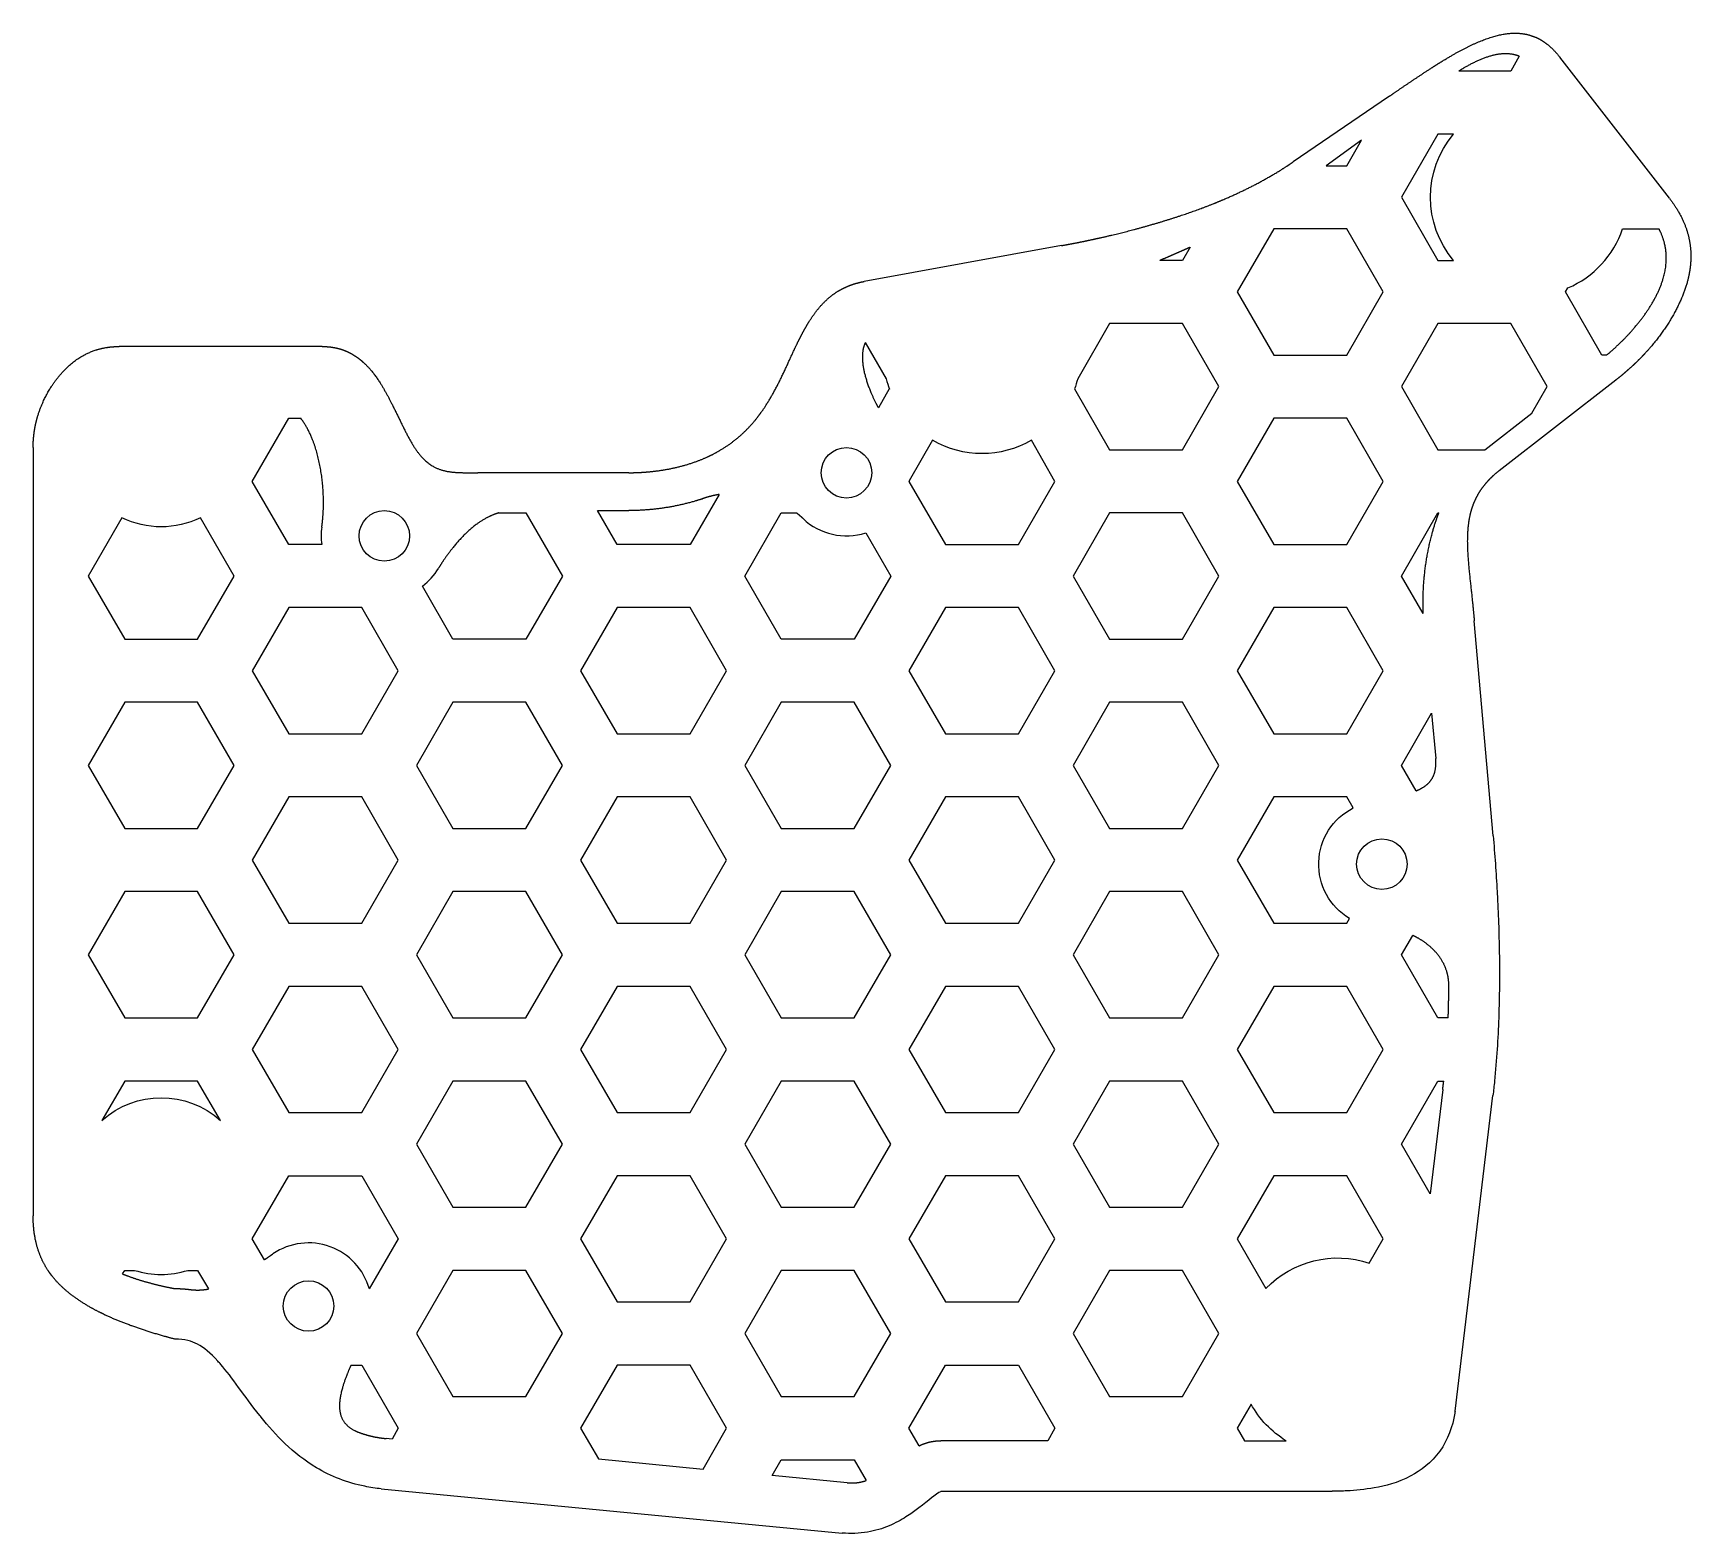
# Model space of a CAD drawing. Header units: millimetres. Extents: x -13 to 118, y -70 to 49.
import ezdxf

# ---------------------------------------------------------------- set-up
doc = ezdxf.new("R2010")
doc.units = ezdxf.units.MM
doc.layers.get('0').update_dxf_attribs({"linetype": 'CONTINUOUS'})

msp = doc.modelspace()

# ---------------------------------------------------------------- linework, layer by layer
for p, q in [((104.88, 46.99), (104.21, 45.82)), ((116.77, 35.74), (108.09, 46.92)), ((104.21, 45.82), (100.1, 45.82)), ((94.53, 43.78), (86.97, 38.62)), ((113.06, 33.32), (115.95, 33.32)), ((68.62, 31.99), (53.01, 29.15)), ((78.81, 31.86), (78.21, 30.82)), ((78.21, 30.82), (76.42, 30.82)), ((108.54, 28.32), (108.73, 28.64)), ((111.43, 23.32), (108.54, 28.32)), ((10.08, 24), (-6, 24)), ((53.09, 24.31), (54.75, 21.43)), ((111.8, 23.32), (111.43, 23.32)), ((103.3, 14.18), (112.53, 21.35)), ((54.99, 20.64), (54.13, 19.14)), ((4.54, 13.32), (7.43, 18.32)), ((7.43, 18.32), (8.38, 18.32)), ((-12.81, 16), (-12.81, -44.87)), ((7.43, 8.32), (4.54, 13.32)), ((34.36, 14), (22.4, 14)), ((41.51, 12.28), (39.22, 8.32)), ((24.08, 10.82), (26.21, 10.82)), ((26.21, 10.82), (29.1, 5.82)), ((33.43, 8.32), (31.88, 11)), ((31.88, 11), (34.36, 11)), ((43.55, 5.82), (46.44, 10.82)), ((46.44, 10.82), (47.64, 10.82)), ((95.55, 5.82), (98.44, 10.82)), ((98.44, 10.82), (98.51, 10.82)), ((53.13, 9.24), (55.1, 5.82)), ((10.05, 8.32), (7.43, 8.32)), ((39.22, 8.32), (33.43, 8.32)), ((29.1, 5.82), (26.21, 0.82)), ((46.44, 0.82), (43.55, 5.82)), ((55.1, 5.82), (52.21, 0.82)), ((97.28, 2.84), (95.55, 5.82)), ((20.44, 0.82), (18.02, 5.02)), ((102.81, -14.75), (101.32, 2.26)), ((26.21, 0.82), (20.44, 0.82)), ((52.21, 0.82), (46.44, 0.82)), ((95.55, -9.18), (97.94, -5.04)), ((97.94, -5.04), (98.26, -8.64)), ((96.72, -11.19), (95.55, -9.18)), ((95.55, -24.18), (96.44, -22.64)), ((98.44, -29.18), (95.55, -24.18)), ((99.25, -29.18), (98.44, -29.18)), ((95.55, -39.18), (98.44, -34.18)), ((98.82, -34.86), (97.83, -43.11)), ((98.44, -34.18), (98.9, -34.18)), ((99.79, -60.33), (102.79, -35.33)), ((97.83, -43.11), (95.55, -39.18)), ((4.54, -46.68), (7.43, -41.68)), ((7.43, -41.68), (13.22, -41.68)), ((13.22, -41.68), (16.11, -46.68)), ((5.5, -48.33), (4.54, -46.68)), ((16.11, -46.68), (13.81, -50.65)), ((-5.73, -49.46), (-5.56, -49.18)), ((-5.56, -49.18), (-4.78, -49.18)), ((-0.56, -49.18), (0.21, -49.18)), ((0.21, -49.18), (1.07, -50.65)), ((12.36, -56.68), (13.22, -56.68)), ((13.22, -56.68), (16.11, -61.68)), ((56.54, -61.68), (59.43, -56.68)), ((59.43, -56.68), (65.22, -56.68)), ((65.22, -56.68), (68.11, -61.68)), ((16.11, -61.68), (15.61, -62.54)), ((57.35, -63.07), (56.54, -61.68)), ((68.11, -61.68), (67.54, -62.67)), ((15.61, -62.54), (15.15, -62.5)), ((67.54, -62.67), (59.07, -62.67)), ((45.72, -65.43), (46.44, -64.18)), ((46.44, -64.18), (52.21, -64.18)), ((52.21, -64.18), (53.17, -65.82)), ((51.66, -66), (45.72, -65.43)), ((14.76, -66.48), (51.27, -69.98)), ((59.11, -66.67), (90.07, -66.67))]:
    msp.add_line(p, q)
for points in [[(99.66, 30.82, -0.36205), (99.66, 40.82), (98.44, 40.82), (95.55, 35.82), (98.44, 30.82)], [(72.44, 25.82), (69.91, 21.43, -0.026613), (69.66, 20.64), (72.44, 15.82), (78.21, 15.82), (81.1, 20.82), (78.21, 25.82)], [(66.24, 16.57, -0.268521), (58.42, 16.57), (56.56, 13.35, -0.002178), (56.55, 13.31), (59.43, 8.32), (65.22, 8.32), (68.11, 13.32)], [(0.44, 10.44, -0.234124), (-5.78, 10.44), (-8.45, 5.82), (-5.56, 0.82), (0.21, 0.82), (3.1, 5.82)], [(91.44, -21.3, -0.590239), (91.73, -12.55), (91.22, -11.68), (85.43, -11.68), (82.54, -16.68), (85.43, -21.68), (91.22, -21.68)], [(-7.37, -37.31, -0.385349), (2.03, -37.31), (0.21, -34.18), (-5.56, -34.18)], [(84.82, -50.62, -0.292552), (93, -48.61), (94.11, -46.68), (91.22, -41.68), (85.43, -41.68), (82.54, -46.68)], [(83.12, -62.67), (86.41, -62.67, -0.130418), (83.64, -59.77), (82.54, -61.68)]]:
    msp.add_lwpolyline(points, format="xyb", close=True)
for points in [[(91.22, 38.32), (92.39, 40.35), (89.58, 38.32)], [(85.43, 23.32), (91.22, 23.32), (94.11, 28.32), (91.22, 33.32), (85.43, 33.32), (82.54, 28.32)], [(102.16, 15.82), (105.88, 18.71), (107.1, 20.82), (104.21, 25.82), (98.44, 25.82), (95.55, 20.82), (98.44, 15.82)], [(91.22, 18.32), (85.43, 18.32), (82.54, 13.32), (85.43, 8.32), (91.22, 8.32), (94.11, 13.32)], [(78.21, 10.82), (72.44, 10.82), (69.55, 5.82), (72.44, 0.82), (78.21, 0.82), (81.1, 5.82)], [(7.43, -6.68), (13.22, -6.68), (16.11, -1.68), (13.22, 3.32), (7.43, 3.32), (4.54, -1.68)], [(33.43, -6.68), (39.22, -6.68), (42.11, -1.68), (39.22, 3.32), (33.43, 3.32), (30.54, -1.68)], [(59.43, -6.68), (65.22, -6.68), (68.11, -1.68), (65.22, 3.32), (59.43, 3.32), (56.54, -1.68)], [(85.43, -6.68), (91.22, -6.68), (94.11, -1.68), (91.22, 3.32), (85.43, 3.32), (82.54, -1.68)], [(-8.45, -9.18), (-5.56, -14.18), (0.21, -14.18), (3.1, -9.18), (0.21, -4.18), (-5.56, -4.18)], [(17.55, -9.18), (20.44, -14.18), (26.21, -14.18), (29.1, -9.18), (26.21, -4.18), (20.44, -4.18)], [(55.1, -9.18), (52.21, -4.18), (46.44, -4.18), (43.55, -9.18), (46.44, -14.18), (52.21, -14.18)], [(69.55, -9.18), (72.44, -14.18), (78.21, -14.18), (81.1, -9.18), (78.21, -4.18), (72.44, -4.18)], [(13.22, -11.68), (7.43, -11.68), (4.54, -16.68), (7.43, -21.68), (13.22, -21.68), (16.11, -16.68)], [(39.22, -11.68), (33.43, -11.68), (30.54, -16.68), (33.43, -21.68), (39.22, -21.68), (42.11, -16.68)], [(59.43, -21.68), (65.22, -21.68), (68.11, -16.68), (65.22, -11.68), (59.43, -11.68), (56.54, -16.68)], [(0.21, -19.18), (-5.56, -19.18), (-8.45, -24.18), (-5.56, -29.18), (0.21, -29.18), (3.1, -24.18)], [(26.21, -19.18), (20.44, -19.18), (17.55, -24.18), (20.44, -29.18), (26.21, -29.18), (29.1, -24.18)], [(52.21, -19.18), (46.44, -19.18), (43.55, -24.18), (46.44, -29.18), (52.21, -29.18), (55.1, -24.18)], [(78.21, -19.18), (72.44, -19.18), (69.55, -24.18), (72.44, -29.18), (78.21, -29.18), (81.1, -24.18)], [(7.43, -36.68), (13.22, -36.68), (16.11, -31.68), (13.22, -26.68), (7.43, -26.68), (4.54, -31.68)], [(39.22, -26.68), (33.43, -26.68), (30.54, -31.68), (33.43, -36.68), (39.22, -36.68), (42.11, -31.68)], [(59.43, -36.68), (65.22, -36.68), (68.11, -31.68), (65.22, -26.68), (59.43, -26.68), (56.54, -31.68)], [(85.43, -36.68), (91.22, -36.68), (94.11, -31.68), (91.22, -26.68), (85.43, -26.68), (82.54, -31.68)], [(17.55, -39.18), (20.44, -44.18), (26.21, -44.18), (29.1, -39.18), (26.21, -34.18), (20.44, -34.18)], [(43.55, -39.18), (46.44, -44.18), (52.21, -44.18), (55.1, -39.18), (52.21, -34.18), (46.44, -34.18)], [(69.55, -39.18), (72.44, -44.18), (78.21, -44.18), (81.1, -39.18), (78.21, -34.18), (72.44, -34.18)], [(39.22, -41.68), (33.43, -41.68), (30.54, -46.68), (33.43, -51.68), (39.22, -51.68), (42.11, -46.68)], [(65.22, -41.68), (59.43, -41.68), (56.54, -46.68), (59.43, -51.68), (65.22, -51.68), (68.11, -46.68)], [(26.21, -49.18), (20.44, -49.18), (17.55, -54.18), (20.44, -59.18), (26.21, -59.18), (29.1, -54.18)], [(52.21, -49.18), (46.44, -49.18), (43.55, -54.18), (46.44, -59.18), (52.21, -59.18), (55.1, -54.18)], [(78.21, -49.18), (72.44, -49.18), (69.55, -54.18), (72.44, -59.18), (78.21, -59.18), (81.1, -54.18)], [(30.54, -61.68), (31.95, -64.11), (40.25, -64.91), (42.11, -61.68), (39.22, -56.68), (33.43, -56.68)]]:
    msp.add_lwpolyline(points, close=True)
for centre in [(51.6, 14), (15, 9), (94, -17), (9, -52)]:
    msp.add_circle(centre, 2)
for centre, radius, start, end in [((105.66, 35.82), 7.81, 293.1521, 341.3315), ((62.33, 23.32), 7.81, 194.0169, 200.1148), ((15, 9), 5, 171.9353, 187.7589), ((51.6, 14), 5, 226.536, 287.7616), ((15, 9), 5, 307.1759, 329.0108), ((9, -52), 5, 15.641, 124.2878), ((-2.67, -42.5), 7, 252.4468, 287.5532)]:
    msp.add_arc(centre, radius, start, end)
for points, degree, knots in [([(98.2, 46.24), (98.55, 46.46), (99.46, 47.03), (100.99, 47.9), (102.58, 48.62), (104.11, 48.93), (105.23, 48.81), (105.79, 48.64), (105.83, 48.62)], 5, [-0.721205, -0.721205, -0.721205, -0.721205, -0.721205, -0.721205, -0.6, -0.4, -0.2, -0.1858516, -0.1858516, -0.1858516, -0.1858516, -0.1858516, -0.1858516]), ([(94.53, 43.78), (95.01, 44.11), (95.7, 44.59), (96.43, 45.08), (97.2, 45.59), (97.98, 46.1), (98.2, 46.24)], 5, [-1, -1, -1, -1, -1, -1, -0.8, -0.721205, -0.721205, -0.721205, -0.721205, -0.721205, -0.721205]), ([(104.88, 46.99), (104.81, 47.02), (104.31, 47.19), (103.39, 47.28), (102.42, 47.05), (101.43, 46.6), (100.53, 46.09), (100.1, 45.82)], 5, [0.1638108, 0.1638108, 0.1638108, 0.1638108, 0.1638108, 0.1638108, 0.2, 0.4, 0.5807555, 0.5807555, 0.5807555, 0.5807555, 0.5807555, 0.5807555]), ([(80.85, 35.39), (81.41, 35.62), (82.58, 36.12), (83.73, 36.67), (84.86, 37.27), (85.95, 37.95), (86.53, 38.32)], 5, [0.647081, 0.647081, 0.647081, 0.647081, 0.647081, 0.647081, 0.8, 0.9732612, 0.9732612, 0.9732612, 0.9732612, 0.9732612, 0.9732612]), ([(116.77, 35.74), (117.26, 35.1), (117.84, 34.18), (118.22, 33.26), (118.42, 32.34), (118.47, 31.43), (118.47, 31.14)], 5, [0, 0, 0, 0, 0, 0, 0.2, 0.2929819, 0.2929819, 0.2929819, 0.2929819, 0.2929819, 0.2929819]), ([(71.44, 32.56), (71.65, 32.6), (72.62, 32.82), (74.36, 33.24), (76.26, 33.77), (78.14, 34.36), (79.78, 34.96), (80.68, 35.32), (80.85, 35.39)], 5, [0.1460788, 0.1460788, 0.1460788, 0.1460788, 0.1460788, 0.1460788, 0.2, 0.4, 0.6, 0.647081, 0.647081, 0.647081, 0.647081, 0.647081, 0.647081]), ([(111.8, 23.32), (112.16, 23.62), (112.93, 24.31), (114.06, 25.45), (115.38, 27.13), (116.42, 29.19), (116.68, 30.95), (116.43, 32.24), (116.09, 33.04), (115.95, 33.32)], 5, [0.0433463, 0.0433463, 0.0433463, 0.0433463, 0.0433463, 0.0433463, 0.2, 0.4, 0.6, 0.8, 0.9092112, 0.9092112, 0.9092112, 0.9092112, 0.9092112, 0.9092112]), ([(118.34, 29.8), (118.33, 29.74), (118.2, 29.07), (117.81, 27.8), (117.15, 26.46), (116.31, 25.17), (115.35, 24.01), (114.79, 23.41), (114.71, 23.32)], 5, [0.3797956, 0.3797956, 0.3797956, 0.3797956, 0.3797956, 0.3797956, 0.4, 0.6, 0.8, 0.8344297, 0.8344297, 0.8344297, 0.8344297, 0.8344297, 0.8344297]), ([(48.55, 25.82), (48.63, 25.95), (48.98, 26.51), (49.41, 27.11), (49.9, 27.64), (50.45, 28.08), (50.94, 28.39), (51.02, 28.43)], 5, [-0.2282284, -0.2282284, -0.2282284, -0.2282284, -0.2282284, -0.2282284, -0.2, -0.1, -0.0825409, -0.0825409, -0.0825409, -0.0825409, -0.0825409, -0.0825409]), ([(-12.58, 17.98), (-12.56, 18.06), (-12.43, 18.59), (-12.11, 19.55), (-11.45, 20.88), (-10.34, 22.33), (-8.99, 23.35), (-7.82, 23.79), (-7, 23.93), (-6.63, 23.97)], 5, [0.1672803, 0.1672803, 0.1672803, 0.1672803, 0.1672803, 0.1672803, 0.2, 0.4, 0.6, 0.8, 0.9497419, 0.9497419, 0.9497419, 0.9497419, 0.9497419, 0.9497419]), ([(11.6, 23.78), (11.71, 23.74), (11.92, 23.66), (12.12, 23.58), (12.31, 23.48), (12.5, 23.37), (12.57, 23.32)], 5, [0.07013847, 0.07013847, 0.07013847, 0.07013847, 0.07013847, 0.07013847, 0.1, 0.12281651, 0.12281651, 0.12281651, 0.12281651, 0.12281651, 0.12281651]), ([(44.78, 18.7), (44.86, 18.8), (45.24, 19.34), (45.88, 20.36), (46.46, 21.52), (46.99, 22.72), (47.47, 23.77), (47.73, 24.3), (47.75, 24.34)], 5, [-0.5251847, -0.5251847, -0.5251847, -0.5251847, -0.5251847, -0.5251847, -0.5, -0.4, -0.3, -0.2913407, -0.2913407, -0.2913407, -0.2913407, -0.2913407, -0.2913407]), ([(53.09, 24.31), (52.98, 24.09), (52.81, 23.51), (52.81, 22.5), (53.1, 21.38), (53.55, 20.25), (53.93, 19.49), (54.13, 19.14)], 5, [-0.7499164, -0.7499164, -0.7499164, -0.7499164, -0.7499164, -0.7499164, -0.6, -0.4, -0.2181604, -0.2181604, -0.2181604, -0.2181604, -0.2181604, -0.2181604]), ([(13.31, 22.77), (13.41, 22.68), (13.81, 22.31), (14.44, 21.55), (15.22, 20.28), (16.07, 18.51), (16.95, 16.62), (17.85, 15.2), (18.85, 14.38), (19.96, 14.04), (20.92, 14), (21.65, 14), (22.15, 14), (22.4, 14)], 5, [0.1677964, 0.1677964, 0.1677964, 0.1677964, 0.1677964, 0.1677964, 0.2, 0.3, 0.4, 0.5, 0.6, 0.7, 0.8, 0.9, 1, 1, 1, 1, 1, 1]), ([(40.91, 15.41), (41.03, 15.47), (41.6, 15.77), (42.46, 16.29), (43.27, 16.93), (43.99, 17.67), (44.55, 18.38), (44.78, 18.7)], 5, [-0.7281767, -0.7281767, -0.7281767, -0.7281767, -0.7281767, -0.7281767, -0.7, -0.6, -0.5251847, -0.5251847, -0.5251847, -0.5251847, -0.5251847, -0.5251847]), ([(10.05, 9.7), (10.12, 10.21), (10.22, 11.25), (10.21, 12.88), (9.97, 14.77), (9.44, 16.54), (8.88, 17.63), (8.49, 18.18), (8.38, 18.32)], 5, [0, 0, 0, 0, 0, 0, 0.2, 0.4, 0.6, 0.6760009, 0.6760009, 0.6760009, 0.6760009, 0.6760009, 0.6760009]), ([(35.62, 14.05), (35.86, 14.07), (36.59, 14.13), (37.68, 14.29), (38.76, 14.54), (39.8, 14.9), (40.59, 15.25), (40.91, 15.41)], 5, [-0.9489645, -0.9489645, -0.9489645, -0.9489645, -0.9489645, -0.9489645, -0.9, -0.8, -0.7281767, -0.7281767, -0.7281767, -0.7281767, -0.7281767, -0.7281767]), ([(40.26, 11.96), (40.2, 11.94), (39.6, 11.74), (38.43, 11.41), (37.24, 11.18), (36.05, 11.05), (34.92, 11), (34.36, 11)], 5, [-0.2121568, -0.2121568, -0.2121568, -0.2121568, -0.2121568, -0.2121568, -0.2, -0.1, 0, 0, 0, 0, 0, 0]), ([(101.79, 12.59), (101.74, 12.51), (101.53, 12.17), (101.35, 11.82), (101.2, 11.47), (101.09, 11.1), (101.01, 10.82)], 5, [0.1610531, 0.1610531, 0.1610531, 0.1610531, 0.1610531, 0.1610531, 0.2, 0.3219665, 0.3219665, 0.3219665, 0.3219665, 0.3219665, 0.3219665]), ([(24.08, 10.82), (24.03, 10.81), (23.67, 10.7), (23.05, 10.44), (22.2, 9.92), (21.21, 9.03), (20.37, 8.03), (19.8, 7.24), (19.45, 6.7), (19.29, 6.43)], 5, [-0.8363481, -0.8363481, -0.8363481, -0.8363481, -0.8363481, -0.8363481, -0.8, -0.6, -0.4, -0.2, 0, 0, 0, 0, 0, 0]), ([(97.28, 2.84), (97.26, 3.27), (97.24, 4.31), (97.32, 5.94), (97.55, 7.57), (97.93, 9.15), (98.3, 10.28), (98.51, 10.82)], 5, [-0.9389119, -0.9389119, -0.9389119, -0.9389119, -0.9389119, -0.9389119, -0.8, -0.6, -0.4063464, -0.4063464, -0.4063464, -0.4063464, -0.4063464, -0.4063464]), ([(101.01, 10.82), (100.97, 10.65), (100.83, 10.01), (100.71, 8.87), (100.78, 7.19), (100.99, 5.44), (101.17, 3.86), (101.27, 2.79), (101.32, 2.26)], 5, [0.3219665, 0.3219665, 0.3219665, 0.3219665, 0.3219665, 0.3219665, 0.4, 0.6, 0.8, 1, 1, 1, 1, 1, 1]), ([(96.72, -11.19), (96.8, -11.16), (97.13, -11.01), (97.66, -10.71), (98.06, -10.29), (98.27, -9.69), (98.29, -9.02), (98.26, -8.64)], 5, [0.5383259, 0.5383259, 0.5383259, 0.5383259, 0.5383259, 0.5383259, 0.6, 0.8, 1, 1, 1, 1, 1, 1]), ([(103.13, -19.18), (103.3, -22.3), (103.36, -25.44), (103.27, -28.62), (103.27, -28.8), (103.26, -28.99), (103.25, -29.18)], 3, [0.2171722, 0.2171722, 0.2171722, 0.2171722, 0.6780127, 0.6780127, 0.6780127, 0.7050518, 0.7050518, 0.7050518, 0.7050518]), ([(99.3, -26.76), (99.31, -26.4), (99.25, -25.71), (98.97, -24.79), (98.37, -23.95), (97.56, -23.27), (96.93, -22.88), (96.54, -22.69), (96.44, -22.64)], 5, [-1, -1, -1, -1, -1, -1, -0.8, -0.6, -0.4, -0.3300244, -0.3300244, -0.3300244, -0.3300244, -0.3300244, -0.3300244]), ([(99.25, -29.18), (99.27, -28.73), (99.28, -28.25), (99.29, -27.77), (99.3, -27.28), (99.3, -26.8), (99.3, -26.76)], 5, [-0.7120476, -0.7120476, -0.7120476, -0.7120476, -0.7120476, -0.7120476, -0.6, -0.5898679, -0.5898679, -0.5898679, -0.5898679, -0.5898679, -0.5898679]), ([(-11.47, -49.41), (-11.63, -49.19), (-12.11, -48.45), (-12.47, -47.63), (-12.71, -46.69), (-12.81, -45.64), (-12.81, -44.87)], 5, [0.7053314, 0.7053314, 0.7053314, 0.7053314, 0.7053314, 0.7053314, 0.8, 1, 1, 1, 1, 1, 1]), ([(-7.49, -52.52), (-7.58, -52.48), (-8.24, -52.14), (-9.15, -51.62), (-9.99, -51.03), (-10.72, -50.36), (-11.29, -49.66), (-11.47, -49.41)], 5, [0.368681, 0.368681, 0.368681, 0.368681, 0.368681, 0.368681, 0.4, 0.6, 0.7053314, 0.7053314, 0.7053314, 0.7053314, 0.7053314, 0.7053314]), ([(-5.73, -49.46), (-5.38, -49.6), (-4.62, -49.88), (-3.81, -50.13), (-2.96, -50.34), (-2.08, -50.53), (-1.6, -50.62)], 5, [0.6273437, 0.6273437, 0.6273437, 0.6273437, 0.6273437, 0.6273437, 0.8, 1, 1, 1, 1, 1, 1]), ([(-0.42, -50.69), (-0.12, -50.73), (0.19, -50.75), (0.49, -50.74), (0.78, -50.71), (1.07, -50.65), (1.07, -50.65)], 5, [-1, -1, -1, -1, -1, -1, -0.8, -0.7976308, -0.7976308, -0.7976308, -0.7976308, -0.7976308, -0.7976308]), ([(-1.6, -54.62), (-2.29, -54.44), (-3.55, -54.09), (-4.76, -53.69), (-5.92, -53.26), (-7.01, -52.76), (-7.49, -52.52)], 5, [0, 0, 0, 0, 0, 0, 0.2, 0.368681, 0.368681, 0.368681, 0.368681, 0.368681, 0.368681]), ([(1.83, -56.38), (1.23, -55.72), (0.7, -55.29), (0.22, -55.03), (-0.28, -54.76), (-0.76, -54.62), (-1.6, -54.62)], 3, [0.6528281, 0.6528281, 0.6528281, 0.6528281, 0.8211599, 0.8211599, 0.8211599, 1, 1, 1, 1]), ([(5.13, -60.66), (3.9, -59.11), (2.93, -57.64), (2.05, -56.62), (1.97, -56.54), (1.9, -56.46), (1.83, -56.38)], 3, [0.3932423, 0.3932423, 0.3932423, 0.3932423, 0.6327296, 0.6327296, 0.6327296, 0.6528281, 0.6528281, 0.6528281, 0.6528281]), ([(12.36, -56.68), (12.28, -56.86), (12.04, -57.42), (11.68, -58.36), (11.31, -59.66), (11.38, -60.8), (11.98, -61.54), (12.67, -61.9), (13.09, -62.05)], 5, [0.3011663, 0.3011663, 0.3011663, 0.3011663, 0.3011663, 0.3011663, 0.4, 0.6, 0.8, 1, 1, 1, 1, 1, 1]), ([(99.79, -60.33), (99.78, -60.39), (99.78, -60.44), (99.77, -60.5), (99.62, -61.51), (99.23, -62.61), (98.59, -63.49), (97.93, -64.41), (97.07, -65.05), (96.29, -65.46), (95.22, -66.03), (94.26, -66.25), (93.4, -66.4), (92.63, -66.53), (91.93, -66.61), (91.24, -66.64)], 3, [-1, -1, -1, -1, -0.9903296, -0.9903296, -0.9903296, -0.8077832, -0.8077832, -0.8077832, -0.6197644, -0.6197644, -0.6197644, -0.3629127, -0.3629127, -0.3629127, -0.1338843, -0.1338843, -0.1338843, -0.1338843]), ([(13.45, -66.28), (12.07, -66), (10.76, -65.49), (9.62, -64.81), (7.75, -63.69), (6.36, -62.2), (5.24, -60.8), (5.21, -60.75), (5.17, -60.71), (5.13, -60.66)], 3, [0.0407641, 0.0407641, 0.0407641, 0.0407641, 0.1711286, 0.1711286, 0.1711286, 0.385935, 0.385935, 0.385935, 0.3932423, 0.3932423, 0.3932423, 0.3932423]), ([(57.35, -63.07), (57.38, -63.06), (57.7, -62.91), (58.03, -62.79), (58.37, -62.71), (58.73, -62.67), (59.07, -62.67)], 5, [-0.2169438, -0.2169438, -0.2169438, -0.2169438, -0.2169438, -0.2169438, -0.2, 0, 0, 0, 0, 0, 0]), ([(59.11, -66.67), (59.04, -66.7), (58.84, -66.81), (58.51, -67.06), (58.04, -67.41), (57.35, -68.05), (56.31, -68.71), (55.92, -68.95), (55.47, -69.2), (54.97, -69.41)], 3, [0.1986225, 0.1986225, 0.1986225, 0.1986225, 0.3939888, 0.3939888, 0.3939888, 0.6763673, 0.6763673, 0.6763673, 0.7809118, 0.7809118, 0.7809118, 0.7809118]), ([(54.97, -69.41), (54.45, -69.63), (53.88, -69.81), (53.26, -69.91), (52.61, -70.02), (51.93, -70.05), (51.27, -69.98)], 3, [0.7809118, 0.7809118, 0.7809118, 0.7809118, 0.8876649, 0.8876649, 0.8876649, 1, 1, 1, 1])]:
    msp.add_open_spline(points, degree=degree, knots=knots)
for points, degree in [([(105.83, 48.62), (106.32, 48.47), (106.79, 48.22), (107.24, 47.89), (107.67, 47.45), (108.09, 46.92)], 5), ([(86.53, 38.32), (86.62, 38.38), (86.7, 38.44), (86.79, 38.5), (86.88, 38.56), (86.97, 38.62)], 5), ([(68.62, 31.99), (69.19, 32.09), (69.75, 32.2), (70.32, 32.31), (70.88, 32.43), (71.44, 32.56)], 5), ([(78.81, 31.86), (78.34, 31.65), (77.86, 31.43), (77.38, 31.22), (76.9, 31.02), (76.42, 30.82)], 5), ([(118.47, 31.14), (118.47, 30.87), (118.45, 30.6), (118.43, 30.33), (118.39, 30.07), (118.34, 29.8)], 5), ([(51.02, 28.43), (51.37, 28.63), (51.74, 28.81), (52.14, 28.96), (52.56, 29.07), (53.01, 29.15)], 5), ([(47.75, 24.34), (47.9, 24.65), (48.06, 24.95), (48.22, 25.25), (48.38, 25.54), (48.55, 25.82)], 5), ([(-6.63, 23.97), (-6.51, 23.98), (-6.38, 23.99), (-6.26, 24), (-6.13, 24), (-6, 24)], 5), ([(10.08, 24), (10.41, 24), (10.72, 23.98), (11.03, 23.93), (11.32, 23.86), (11.6, 23.78)], 5), ([(12.57, 23.32), (12.73, 23.23), (12.88, 23.13), (13.03, 23.01), (13.17, 22.9), (13.31, 22.77)], 5), ([(114.71, 23.32), (114.51, 23.1), (114.29, 22.89), (114.07, 22.67), (113.85, 22.46), (113.62, 22.26)], 5), ([(113.62, 22.26), (113.41, 22.07), (113.2, 21.88), (112.98, 21.7), (112.76, 21.52), (112.53, 21.35)], 5), ([(-12.81, 16), (-12.81, 16.41), (-12.78, 16.81), (-12.74, 17.21), (-12.67, 17.6), (-12.58, 17.98)], 5), ([(34.36, 14), (34.61, 14), (34.86, 14.01), (35.11, 14.02), (35.36, 14.03), (35.62, 14.05)], 5), ([(103.3, 14.18), (102.92, 13.88), (102.58, 13.57), (102.28, 13.25), (102.02, 12.92), (101.79, 12.59)], 5), ([(41.51, 12.28), (41.26, 12.24), (41.01, 12.18), (40.76, 12.12), (40.51, 12.05), (40.26, 11.96)], 5), ([(48.16, 10.38), (48.06, 10.47), (47.96, 10.56), (47.85, 10.65), (47.75, 10.74), (47.64, 10.82)], 5), ([(102.81, -14.75), (102.94, -16.23), (103.04, -17.7), (103.13, -19.18)], 3), ([(103.25, -29.18), (103.2, -30.83), (103.09, -32.5), (102.92, -34.18)], 3), ([(98.82, -34.86), (98.83, -34.72), (98.85, -34.58), (98.87, -34.45), (98.88, -34.31), (98.9, -34.18)], 5), ([(102.92, -34.18), (102.88, -34.56), (102.84, -34.95), (102.79, -35.33)], 3), ([(5.5, -48.33), (5.64, -48.24), (5.78, -48.15), (5.91, -48.05), (6.05, -47.96), (6.18, -47.87)], 5), ([(-1.6, -50.62), (-1.35, -50.62), (-1.11, -50.62), (-0.88, -50.64), (-0.65, -50.66), (-0.42, -50.69)], 5), ([(13.09, -62.05), (13.47, -62.18), (13.87, -62.3), (14.28, -62.39), (14.71, -62.46), (15.15, -62.5)], 5), ([(14.76, -66.48), (14.32, -66.44), (13.88, -66.37), (13.45, -66.28)], 3), ([(51.66, -66), (51.98, -66.03), (52.29, -66.03), (52.59, -65.99), (52.88, -65.92), (53.17, -65.82)], 5), ([(91.24, -66.64), (90.85, -66.66), (90.46, -66.67), (90.07, -66.67)], 3)]:
    msp.add_open_spline(points, degree=degree)

doc.saveas('drawing.dxf')
